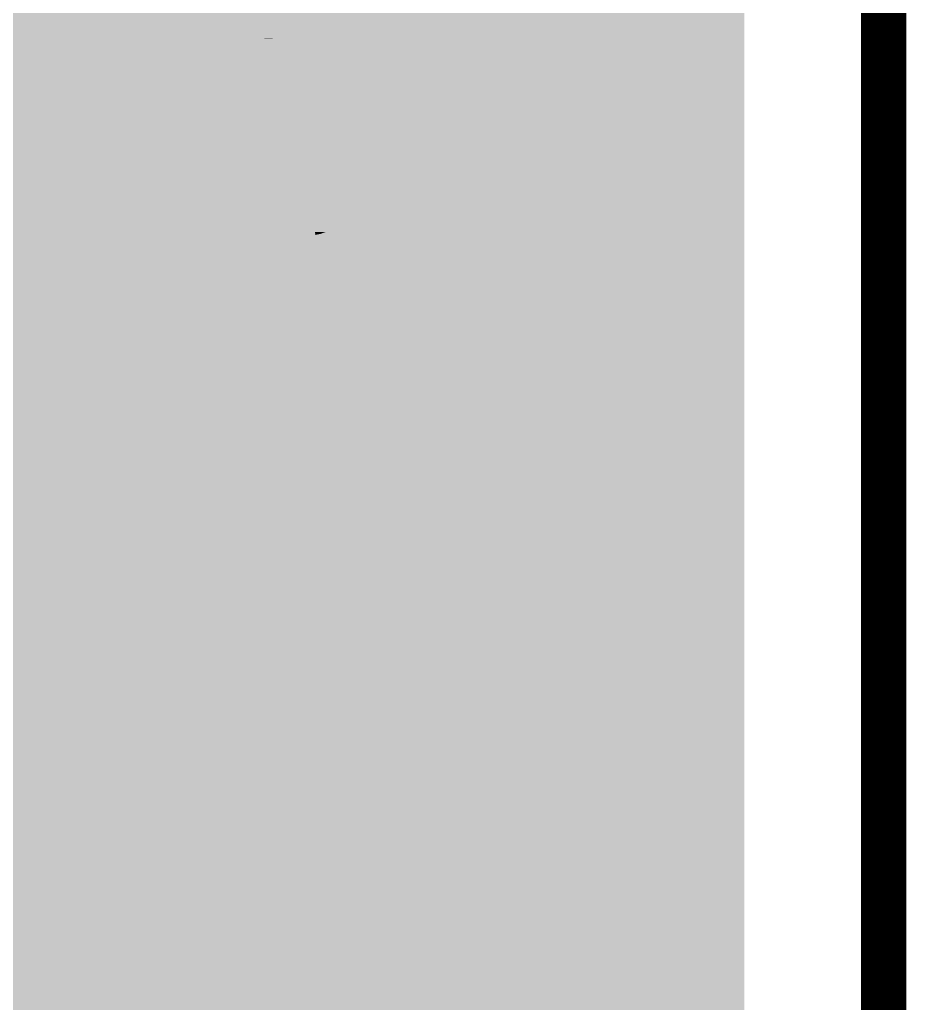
# Model space of a CAD drawing. Header units: millimetres. Extents: x -0.19 to 3.91, y -0.06 to 2.26.
# Drawn here: x 2.1378 to 2.3681, y 0.6715 to 0.9271 of the extents above; entities that cross this region are included whole.
import ezdxf

# ---------------------------------------------------------------- set-up
doc = ezdxf.new("R2010")
doc.units = ezdxf.units.MM
for name, color, linetype, lineweight in [('PCB_KUR_GBL', 10, 'CONTINUOUS', 0), ('PCB_KUR_GKO', 130, 'CONTINUOUS', 0), ('PCB_KUR_GTL', 30, 'CONTINUOUS', 0), ('PCB_KUR_GTO', 163, 'CONTINUOUS', 0)]:
    doc.layers.add(name, color=color, linetype=linetype, lineweight=lineweight)

msp = doc.modelspace()

# ---------------------------------------------------------------- linework, layer by layer
at = {"layer": 'PCB_KUR_GBL'}
for points in [[(1.9233, 0.8483), (1.9233, 1.1602), (2.2638, 0.8483), (2.2638, 1.1602)], [(1.9271, 0.8458), (1.9233, 0.8483), (2.2638, 0.8458), (2.2638, 0.8483)], [(1.9314, 0.8393), (1.9271, 0.8458), (2.2638, 0.8393), (2.2638, 0.8458)], [(1.933, 0.8316), (1.9314, 0.8393), (2.2638, 0.8316), (2.2638, 0.8393)], [(1.9314, 0.8238), (1.933, 0.8316), (2.2638, 0.8238), (2.2638, 0.8316)], [(1.9271, 0.8173), (1.9314, 0.8238), (2.2638, 0.8173), (2.2638, 0.8238)], [(1.9205, 0.8129), (1.9271, 0.8173), (2.2638, 0.8129), (2.2638, 0.8173)], [(1.9128, 0.8114), (1.9205, 0.8129), (2.2638, 0.8114), (2.2638, 0.8129)], [(1.1195, 0.8107), (1.1195, 0.8114), (2.2638, 0.8107), (2.2638, 0.8114)], [(1.543, 0.8096), (1.5376, 0.8107), (2.2638, 0.8096), (2.2638, 0.8107)], [(1.5476, 0.8065), (1.543, 0.8096), (2.2638, 0.8065), (2.2638, 0.8096)], [(1.5507, 0.8019), (1.5476, 0.8065), (2.2638, 0.8019), (2.2638, 0.8065)], [(1.5518, 0.7964), (1.5507, 0.8019), (2.2638, 0.7964), (2.2638, 0.8019)], [(1.5518, 0.7893), (1.5518, 0.7964), (2.2638, 0.7893), (2.2638, 0.7964)], [(1.5993, 0.7878), (1.5916, 0.7893), (2.2638, 0.7878), (2.2638, 0.7893)], [(1.6059, 0.7834), (1.5993, 0.7878), (2.2638, 0.7834), (2.2638, 0.7878)], [(1.6103, 0.7769), (1.6059, 0.7834), (2.2638, 0.7769), (2.2638, 0.7834)], [(1.6118, 0.7691), (1.6103, 0.7769), (2.2638, 0.7691), (2.2638, 0.7769)], [(1.6103, 0.7614), (1.6118, 0.7691), (2.2638, 0.7614), (2.2638, 0.7691)], [(1.6059, 0.7549), (1.6103, 0.7614), (2.2638, 0.7549), (2.2638, 0.7614)], [(1.5993, 0.7505), (1.6059, 0.7549), (2.2638, 0.7505), (2.2638, 0.7549)], [(1.5518, 0.7457), (1.5518, 0.7489), (2.2638, 0.7457), (2.2638, 0.7489)], [(1.5916, 0.7489), (1.5993, 0.7505), (2.2638, 0.7489), (2.2638, 0.7505)], [(1.5507, 0.7402), (1.5518, 0.7457), (2.2638, 0.7402), (2.2638, 0.7457)], [(1.5476, 0.7356), (1.5507, 0.7402), (2.2638, 0.7356), (2.2638, 0.7402)], [(1.543, 0.7325), (1.5476, 0.7356), (2.2638, 0.7325), (2.2638, 0.7356)], [(1.2385, 0.6867), (1.2385, 0.7314), (2.2638, 0.6867), (2.2638, 0.7314)], [(1.5376, 0.7314), (1.543, 0.7325), (2.2638, 0.7314), (2.2638, 0.7325)], [(1.2375, 0.6812), (1.2385, 0.6867), (2.2638, 0.6812), (2.2638, 0.6867)], [(1.2344, 0.6766), (1.2375, 0.6812), (2.2638, 0.6766), (2.2638, 0.6812)], [(1.2297, 0.6735), (1.2344, 0.6766), (2.2638, 0.6735), (2.2638, 0.6766)], [(1.13506, 0.6621), (1.12472, 0.6724), (2.2638, 0.6621), (2.2638, 0.6724)], [(1.2243, 0.6724), (1.2297, 0.6735), (2.2638, 0.6724), (2.2638, 0.6735)]]:
    msp.add_solid(points, dxfattribs=at)
at = {"layer": 'PCB_KUR_GKO', "lineweight": 211, "const_width": 0.0118}
msp.add_lwpolyline([(2.3622, 0), (2.3622, 1.5748)], dxfattribs=at)
at = {"layer": 'PCB_KUR_GTL'}
for points in [[(1.8073, 0.8708), (1.8073, 0.9809), (2.326, 0.8708), (2.326, 0.9809)], [(1.8899, 0.8697), (1.8844, 0.8708), (2.326, 0.8697), (2.326, 0.8708)], [(1.8945, 0.8667), (1.8899, 0.8697), (2.326, 0.8667), (2.326, 0.8697)], [(1.8976, 0.862), (1.8945, 0.8667), (2.326, 0.862), (2.326, 0.8667)], [(1.8987, 0.8566), (1.8976, 0.862), (2.326, 0.8566), (2.326, 0.862)], [(1.8987, 0.8518), (1.8987, 0.8566), (2.326, 0.8518), (2.326, 0.8566)], [(1.9205, 0.8502), (1.9128, 0.8518), (2.326, 0.8502), (2.326, 0.8518)], [(1.9271, 0.8458), (1.9205, 0.8502), (2.326, 0.8458), (2.326, 0.8502)], [(1.9314, 0.8393), (1.9271, 0.8458), (2.326, 0.8393), (2.326, 0.8458)], [(1.933, 0.8316), (1.9314, 0.8393), (2.326, 0.8316), (2.326, 0.8393)], [(1.9314, 0.8238), (1.933, 0.8316), (2.326, 0.8238), (2.326, 0.8316)], [(1.9271, 0.8173), (1.9314, 0.8238), (2.326, 0.8173), (2.326, 0.8238)], [(1.9205, 0.8129), (1.9271, 0.8173), (2.326, 0.8129), (2.326, 0.8173)], [(1.9128, 0.8114), (1.9205, 0.8129), (2.326, 0.8114), (2.326, 0.8129)], [(1.8987, 0.8058), (1.8987, 0.8114), (2.326, 0.8058), (2.326, 0.8114)], [(1.8976, 0.8003), (1.8987, 0.8058), (2.326, 0.8003), (2.326, 0.8058)], [(1.8945, 0.7957), (1.8976, 0.8003), (2.326, 0.7957), (2.326, 0.8003)], [(1.8899, 0.7926), (1.8945, 0.7957), (2.326, 0.7926), (2.326, 0.7957)], [(1.8844, 0.7915), (1.8899, 0.7926), (2.326, 0.7915), (2.326, 0.7926)], [(1.8195, 0.7872), (1.81991, 0.7915), (2.326, 0.7872), (2.326, 0.7915)], [(1.8227, 0.785), (1.8195, 0.7872), (2.326, 0.785), (2.326, 0.7872)], [(1.8258, 0.7805), (1.8227, 0.785), (2.326, 0.7805), (2.326, 0.785)], [(1.8268, 0.7752), (1.8258, 0.7805), (2.326, 0.7752), (2.326, 0.7805)], [(1.8268, 0.7415), (1.8268, 0.7752), (2.326, 0.7415), (2.326, 0.7752)], [(1.8258, 0.7362), (1.8268, 0.7415), (2.326, 0.7362), (2.326, 0.7415)], [(1.8227, 0.7317), (1.8258, 0.7362), (2.326, 0.7317), (2.326, 0.7362)], [(1.8182, 0.7286), (1.8227, 0.7317), (2.326, 0.7286), (2.326, 0.7317)], [(1.8129, 0.7276), (1.8182, 0.7286), (2.326, 0.7276), (2.326, 0.7286)], [(1.7447, 0.5948), (1.7447, 0.7276), (2.326, 0.5948), (2.326, 0.7276)]]:
    msp.add_solid(points, dxfattribs=at)
at = {"layer": 'PCB_KUR_GTO'}
for points in [[(2.18957, 0.9199), (2.1901, 0.9201), (2.2151, 0.9199), (2.21445, 0.9201)], [(2.1901, 0.9201), (2.1909, 0.9203), (2.21445, 0.9201), (2.2138, 0.9203)], [(2.1909, 0.9203), (2.1919, 0.9207), (2.2138, 0.9203), (2.2125, 0.9207)], [(2.1919, 0.9207), (2.1929, 0.921), (2.2125, 0.9207), (2.21134, 0.921)], [(2.1929, 0.921), (2.1941, 0.9212), (2.21134, 0.921), (2.21057, 0.9212)], [(2.1941, 0.9212), (2.19493, 0.9214), (2.21057, 0.9212), (2.2098, 0.9214)], [(2.19493, 0.9214), (2.1966, 0.9218), (2.2098, 0.9214), (2.2075, 0.9218)], [(2.1966, 0.9218), (2.1975, 0.9219), (2.2075, 0.9218), (2.2064, 0.9219)], [(2.1975, 0.9219), (2.1993, 0.9221), (2.2064, 0.9219), (2.2054, 0.9221)], [(2.1993, 0.9221), (2.2008, 0.9222), (2.2054, 0.9221), (2.2046, 0.9222)], [(2.2008, 0.9222), (2.2023, 0.9223), (2.2037, 0.9222), (2.2032, 0.9223)], [(2.2023, 0.9223), (2.2023, 0.9223), (2.2032, 0.9223), (2.2027, 0.9223)], [(2.18426, 0.9171), (2.18496, 0.9176), (2.22, 0.9171), (2.2194, 0.9176)], [(2.18496, 0.9176), (2.1851, 0.9177), (2.2194, 0.9176), (2.21925, 0.9177)], [(2.1851, 0.9177), (2.18565, 0.918), (2.21925, 0.9177), (2.2188, 0.918)], [(2.18565, 0.918), (2.18602, 0.9182), (2.2188, 0.918), (2.2183, 0.9182)], [(2.18602, 0.9182), (2.18658, 0.9185), (2.2183, 0.9182), (2.218, 0.9185)], [(2.18658, 0.9185), (2.18676, 0.9186), (2.218, 0.9185), (2.2178, 0.9186)], [(2.18676, 0.9186), (2.1875, 0.919), (2.2177, 0.9186), (2.21696, 0.919)], [(2.18676, 0.9186), (2.18676, 0.9186), (2.2178, 0.9186), (2.2177, 0.9186)], [(2.1876, 0.919), (2.1878, 0.9192), (2.21695, 0.919), (2.21659, 0.9192)], [(2.1876, 0.919), (2.1876, 0.919), (2.21696, 0.919), (2.21695, 0.919)], [(2.1878, 0.9192), (2.188, 0.9193), (2.21659, 0.9192), (2.2164, 0.9193)], [(2.188, 0.9193), (2.1882, 0.9194), (2.2164, 0.9193), (2.21618, 0.9194)], [(2.1882, 0.9194), (2.1887, 0.9195), (2.21618, 0.9194), (2.21597, 0.9195)], [(2.1887, 0.9195), (2.1893, 0.9198), (2.21597, 0.9195), (2.21532, 0.9198)], [(2.1893, 0.9198), (2.18957, 0.9199), (2.21532, 0.9198), (2.2151, 0.9199)], [(2.1812, 0.9146), (2.18199, 0.9153), (2.22309, 0.9146), (2.2223, 0.9153)], [(2.18199, 0.9153), (2.18277, 0.916), (2.2223, 0.9153), (2.2215, 0.916)], [(2.18277, 0.916), (2.183, 0.9162), (2.2215, 0.916), (2.22123, 0.9162)], [(2.183, 0.9162), (2.18356, 0.9166), (2.22123, 0.9162), (2.2207, 0.9166)], [(2.18356, 0.9166), (2.18426, 0.9171), (2.2207, 0.9166), (2.22, 0.9171)], [(2.1791, 0.9122), (2.1794, 0.9126), (2.22532, 0.9122), (2.225, 0.9126)], [(2.1794, 0.9126), (2.1797, 0.913), (2.225, 0.9126), (2.22464, 0.913)], [(2.1797, 0.913), (2.18026, 0.9136), (2.22464, 0.913), (2.2241, 0.9136)], [(2.18026, 0.9136), (2.18111, 0.9145), (2.2241, 0.9136), (2.2232, 0.9145)], [(2.18111, 0.9145), (2.1812, 0.9146), (2.2232, 0.9145), (2.22309, 0.9146)], [(2.17725, 0.9097), (2.1774, 0.91), (2.1948, 0.9097), (2.19624, 0.91)], [(2.1774, 0.91), (2.17755, 0.9102), (2.19624, 0.91), (2.1972, 0.9102)], [(2.17755, 0.9102), (2.17762, 0.9103), (2.1972, 0.9102), (2.1983, 0.9103)], [(2.17762, 0.9103), (2.1777, 0.9104), (2.1983, 0.9103), (2.19885, 0.9104)], [(2.1777, 0.9104), (2.17775, 0.9105), (2.19885, 0.9104), (2.1994, 0.9105)], [(2.17775, 0.9105), (2.1778, 0.9106), (2.1994, 0.9105), (2.2003, 0.9106)], [(2.1778, 0.9106), (2.17785, 0.9107), (2.2012, 0.9106), (2.2018, 0.9107)], [(2.17785, 0.9107), (2.178, 0.911), (2.22661, 0.9107), (2.22634, 0.911)], [(2.17785, 0.9107), (2.17785, 0.9107), (2.2018, 0.9107), (2.2024, 0.9107)], [(2.178, 0.911), (2.1785, 0.9115), (2.22634, 0.911), (2.22589, 0.9115)], [(2.1785, 0.9115), (2.17859, 0.9116), (2.22589, 0.9115), (2.2258, 0.9116)], [(2.17859, 0.9116), (2.1791, 0.9122), (2.2258, 0.9116), (2.22532, 0.9122)], [(2.2045, 0.9106), (2.2028, 0.9107), (2.2267, 0.9106), (2.22661, 0.9107)], [(2.2075, 0.9103), (2.206, 0.9106), (2.22687, 0.9103), (2.2267, 0.9106)], [(2.2089, 0.9101), (2.2075, 0.9103), (2.22698, 0.9101), (2.22687, 0.9103)], [(2.2101, 0.9098), (2.2089, 0.9101), (2.22715, 0.9098), (2.22698, 0.9101)], [(2.1759, 0.9071), (2.17625, 0.9078), (2.1889, 0.9071), (2.19, 0.9078)], [(2.17625, 0.9078), (2.1764, 0.9081), (2.19, 0.9078), (2.19055, 0.9081)], [(2.1764, 0.9081), (2.17654, 0.9084), (2.19055, 0.9081), (2.1911, 0.9084)], [(2.17654, 0.9084), (2.17677, 0.9089), (2.1911, 0.9084), (2.1923, 0.9089)], [(2.17677, 0.9089), (2.177, 0.9094), (2.1923, 0.9089), (2.19386, 0.9094)], [(2.1771, 0.9094), (2.1772, 0.9096), (2.19387, 0.9094), (2.19449, 0.9096)], [(2.1771, 0.9094), (2.1771, 0.9094), (2.19386, 0.9094), (2.19387, 0.9094)], [(2.1772, 0.9096), (2.17725, 0.9097), (2.19449, 0.9096), (2.1948, 0.9097)], [(2.2112, 0.9094), (2.2101, 0.9098), (2.22737, 0.9094), (2.22715, 0.9098)], [(2.2122, 0.909), (2.2112, 0.9094), (2.2276, 0.909), (2.22737, 0.9094)], [(2.2132, 0.9086), (2.2122, 0.909), (2.22782, 0.9086), (2.2276, 0.909)], [(2.214, 0.9082), (2.2132, 0.9086), (2.22804, 0.9082), (2.22782, 0.9086)], [(2.21418, 0.9081), (2.214, 0.9082), (2.2281, 0.9081), (2.22804, 0.9082)], [(2.21435, 0.908), (2.21418, 0.9081), (2.2281, 0.908), (2.2281, 0.9081)], [(2.2147, 0.9078), (2.21435, 0.908), (2.2283, 0.9078), (2.2281, 0.908)], [(2.21515, 0.9075), (2.2147, 0.9078), (2.2283, 0.9075), (2.2283, 0.9078)], [(2.2153, 0.9074), (2.21515, 0.9075), (2.22838, 0.9074), (2.2283, 0.9075)], [(2.2158, 0.9071), (2.2153, 0.9074), (2.2286, 0.9071), (2.22838, 0.9074)], [(2.17503, 0.9046), (2.1752, 0.9051), (2.1863, 0.9046), (2.1868, 0.9051)], [(2.1752, 0.9051), (2.17537, 0.9056), (2.1868, 0.9051), (2.1871, 0.9056)], [(2.17537, 0.9056), (2.17547, 0.9059), (2.1871, 0.9056), (2.1874, 0.9059)], [(2.17547, 0.9059), (2.17557, 0.9062), (2.1874, 0.9059), (2.1876, 0.9062)], [(2.17557, 0.9062), (2.1756, 0.9063), (2.1876, 0.9062), (2.1878, 0.9063)], [(2.1756, 0.9063), (2.17563, 0.9064), (2.1878, 0.9063), (2.1879, 0.9064)], [(2.17563, 0.9064), (2.1758, 0.9069), (2.1879, 0.9064), (2.18861, 0.9069)], [(2.1758, 0.9069), (2.1759, 0.9071), (2.18861, 0.9069), (2.1889, 0.9071)], [(2.2162, 0.9069), (2.2158, 0.9071), (2.22864, 0.9069), (2.2286, 0.9071)], [(2.2164, 0.9066), (2.2162, 0.9069), (2.2287, 0.9066), (2.22864, 0.9069)], [(2.2166, 0.9065), (2.2166, 0.9066), (2.22875, 0.9065), (2.2287, 0.9066)], [(2.21704, 0.906), (2.2166, 0.9065), (2.229, 0.906), (2.22875, 0.9065)], [(2.2174, 0.9056), (2.21704, 0.906), (2.2291, 0.9056), (2.229, 0.906)], [(2.21776, 0.9052), (2.2174, 0.9056), (2.2292, 0.9052), (2.2291, 0.9056)], [(2.2182, 0.9047), (2.21776, 0.9052), (2.22939, 0.9047), (2.2292, 0.9052)], [(2.1743, 0.9017), (2.17449, 0.9025), (2.1845, 0.9017), (2.1849, 0.9025)], [(2.17449, 0.9025), (2.17468, 0.9033), (2.1849, 0.9025), (2.1854, 0.9033)], [(2.17468, 0.9033), (2.17485, 0.904), (2.1854, 0.9033), (2.1859, 0.904)], [(2.17485, 0.904), (2.1749, 0.9042), (2.1859, 0.904), (2.18603, 0.9042)], [(2.1749, 0.9042), (2.17503, 0.9046), (2.18603, 0.9042), (2.1863, 0.9046)], [(2.2184, 0.9044), (2.2182, 0.9047), (2.2295, 0.9044), (2.22939, 0.9047)], [(2.2188, 0.9038), (2.2184, 0.9044), (2.2297, 0.9038), (2.2295, 0.9044)], [(2.21898, 0.9035), (2.2188, 0.9038), (2.2298, 0.9035), (2.2297, 0.9038)], [(2.2194, 0.9028), (2.21898, 0.9035), (2.22994, 0.9028), (2.2298, 0.9035)], [(2.21955, 0.9025), (2.2194, 0.9028), (2.23, 0.9025), (2.22994, 0.9028)], [(2.2199, 0.9018), (2.21955, 0.9025), (2.23018, 0.9018), (2.23, 0.9025)], [(2.1739, 0.8993), (2.17397, 0.8997), (2.1836, 0.8993), (2.1837, 0.8997)], [(2.17397, 0.8997), (2.1743, 0.9017), (2.1837, 0.8997), (2.1845, 0.9017)], [(2.22007, 0.9013), (2.2199, 0.9018), (2.2303, 0.9013), (2.23018, 0.9018)], [(2.2202, 0.9009), (2.22007, 0.9013), (2.23037, 0.9009), (2.2303, 0.9013)], [(2.22042, 0.9002), (2.2202, 0.9009), (2.2305, 0.9002), (2.23037, 0.9009)], [(2.2208, 0.899), (2.22042, 0.9002), (2.23064, 0.899), (2.2305, 0.9002)], [(2.1735, 0.8964), (2.1736, 0.8973), (2.18305, 0.8964), (2.18318, 0.8973)], [(2.1736, 0.8973), (2.17361, 0.8974), (2.18318, 0.8973), (2.1832, 0.8974)], [(2.17361, 0.8974), (2.1737, 0.8982), (2.1832, 0.8974), (2.18335, 0.8982)], [(2.1737, 0.8982), (2.17375, 0.8985), (2.18335, 0.8982), (2.1834, 0.8985)], [(2.17375, 0.8985), (2.1739, 0.8993), (2.1834, 0.8985), (2.1836, 0.8993)], [(2.221, 0.8981), (2.2208, 0.899), (2.23075, 0.8981), (2.23064, 0.899)], [(2.22105, 0.8977), (2.221, 0.8981), (2.2308, 0.8977), (2.23075, 0.8981)], [(2.2211, 0.8973), (2.22105, 0.8977), (2.23081, 0.8973), (2.2308, 0.8977)], [(2.2212, 0.8966), (2.2211, 0.8973), (2.23084, 0.8966), (2.23081, 0.8973)], [(2.1734, 0.895), (2.1735, 0.8956), (2.18291, 0.895), (2.18296, 0.8956)], [(2.1734, 0.8949), (2.1734, 0.895), (2.1829, 0.8949), (2.18291, 0.895)], [(2.1734, 0.8942), (2.1734, 0.8949), (2.1829, 0.8942), (2.1829, 0.8949)], [(2.1735, 0.8961), (2.1735, 0.8964), (2.183, 0.8961), (2.18305, 0.8964)], [(2.1735, 0.8956), (2.1735, 0.8961), (2.18296, 0.8956), (2.183, 0.8961)], [(2.2213, 0.896), (2.2212, 0.8966), (2.23086, 0.896), (2.23084, 0.8966)], [(2.2214, 0.8955), (2.2213, 0.896), (2.23088, 0.8955), (2.23086, 0.896)], [(2.22134, 0.8938), (2.2214, 0.8948), (2.2309, 0.8938), (2.2309, 0.8948)], [(2.2214, 0.8948), (2.2214, 0.8955), (2.2309, 0.8948), (2.23088, 0.8955)], [(2.1734, 0.8941), (2.1734, 0.8942), (2.18292, 0.8941), (2.1829, 0.8942)], [(2.17342, 0.8936), (2.1734, 0.8941), (2.183, 0.8936), (2.18292, 0.8941)], [(2.17346, 0.8926), (2.17342, 0.8936), (2.1831, 0.8926), (2.183, 0.8936)], [(2.1735, 0.8916), (2.17346, 0.8926), (2.1832, 0.8916), (2.1831, 0.8926)], [(2.1948, 0.8817), (2.1948, 0.8945), (2.2041, 0.8817), (2.2041, 0.8945)], [(2.221, 0.8915), (2.22114, 0.8922), (2.2307, 0.8915), (2.2307, 0.8922)], [(2.22114, 0.8922), (2.2213, 0.893), (2.2307, 0.8922), (2.23079, 0.893)], [(2.2213, 0.893), (2.22131, 0.8931), (2.23079, 0.893), (2.2308, 0.8931)], [(2.22131, 0.8931), (2.22134, 0.8938), (2.2308, 0.8931), (2.2309, 0.8938)], [(2.17365, 0.8904), (2.1735, 0.8916), (2.1835, 0.8904), (2.1832, 0.8916)], [(2.1738, 0.8892), (2.17365, 0.8904), (2.18378, 0.8892), (2.1835, 0.8904)], [(2.2202, 0.8889), (2.2207, 0.8901), (2.2303, 0.8889), (2.2306, 0.8901)], [(2.2207, 0.8901), (2.22094, 0.8912), (2.2306, 0.8901), (2.2307, 0.8912)], [(2.22094, 0.8912), (2.221, 0.8915), (2.2307, 0.8912), (2.2307, 0.8915)], [(2.17382, 0.8891), (2.1738, 0.8892), (2.1838, 0.8891), (2.18378, 0.8892)], [(2.17403, 0.8878), (2.17382, 0.8891), (2.1843, 0.8878), (2.1838, 0.8891)], [(2.17405, 0.8877), (2.17403, 0.8878), (2.1843, 0.8877), (2.1843, 0.8878)], [(2.17412, 0.8873), (2.17405, 0.8877), (2.1845, 0.8873), (2.1844, 0.8877)], [(2.17405, 0.8877), (2.17405, 0.8877), (2.1844, 0.8877), (2.1843, 0.8877)], [(2.1742, 0.8868), (2.17412, 0.8873), (2.18469, 0.8868), (2.1845, 0.8873)], [(2.219, 0.8869), (2.2194, 0.8873), (2.22999, 0.8869), (2.23005, 0.8873)], [(2.219, 0.8868), (2.219, 0.8869), (2.22998, 0.8868), (2.22999, 0.8869)], [(2.2194, 0.8873), (2.2198, 0.8881), (2.23005, 0.8873), (2.23018, 0.8881)], [(2.2198, 0.8881), (2.2202, 0.8889), (2.23018, 0.8881), (2.2303, 0.8889)], [(2.17428, 0.8865), (2.1742, 0.8868), (2.1848, 0.8865), (2.18469, 0.8868)], [(2.17448, 0.8857), (2.17428, 0.8865), (2.1852, 0.8857), (2.1848, 0.8865)], [(2.1747, 0.8848), (2.17448, 0.8857), (2.1857, 0.8848), (2.1852, 0.8857)], [(2.1749, 0.884), (2.1747, 0.8848), (2.18614, 0.884), (2.1857, 0.8848)], [(2.2159, 0.8839), (2.217, 0.8847), (2.22919, 0.8839), (2.22943, 0.8847)], [(2.217, 0.8847), (2.218, 0.8856), (2.22943, 0.8847), (2.22969, 0.8856)], [(2.218, 0.8856), (2.21858, 0.8863), (2.22969, 0.8856), (2.2299, 0.8863)], [(2.21858, 0.8863), (2.219, 0.8868), (2.2299, 0.8863), (2.22998, 0.8868)], [(2.17501, 0.8837), (2.1749, 0.884), (2.1863, 0.8837), (2.18614, 0.884)], [(2.1752, 0.8832), (2.17501, 0.8837), (2.1866, 0.8832), (2.1863, 0.8837)], [(2.17533, 0.8827), (2.1752, 0.8832), (2.1869, 0.8827), (2.1866, 0.8832)], [(2.1754, 0.8824), (2.17533, 0.8827), (2.18711, 0.8824), (2.1869, 0.8827)], [(2.1756, 0.8818), (2.1754, 0.8824), (2.18753, 0.8818), (2.18711, 0.8824)], [(2.17562, 0.8817), (2.1756, 0.8818), (2.1876, 0.8817), (2.18753, 0.8818)], [(2.2126, 0.8823), (2.2127, 0.8824), (2.2286, 0.8823), (2.22864, 0.8824)], [(2.21283, 0.881), (2.2126, 0.8823), (2.228, 0.881), (2.2286, 0.8823)], [(2.2127, 0.8824), (2.2132, 0.8825), (2.22864, 0.8824), (2.22868, 0.8825)], [(2.2132, 0.8825), (2.2139, 0.8828), (2.22868, 0.8825), (2.22879, 0.8828)], [(2.2139, 0.8828), (2.2149, 0.8833), (2.22879, 0.8828), (2.22898, 0.8833)], [(2.2149, 0.8833), (2.2154, 0.8836), (2.22898, 0.8833), (2.2291, 0.8836)], [(2.2154, 0.8836), (2.2159, 0.8839), (2.2291, 0.8836), (2.22919, 0.8839)], [(2.1757, 0.8813), (2.17562, 0.8817), (2.2041, 0.8813), (2.2041, 0.8817)], [(2.1759, 0.881), (2.1757, 0.8813), (2.2041, 0.881), (2.2041, 0.8813)], [(2.176, 0.8808), (2.1759, 0.881), (2.2041, 0.8808), (2.2041, 0.881)], [(2.176, 0.8807), (2.176, 0.8808), (2.2041, 0.8807), (2.2041, 0.8808)], [(2.1769, 0.8783), (2.176, 0.8807), (2.2041, 0.8783), (2.2041, 0.8807)], [(2.21305, 0.8798), (2.21283, 0.881), (2.2274, 0.8798), (2.228, 0.881)], [(2.21325, 0.8787), (2.21305, 0.8798), (2.2266, 0.8787), (2.2274, 0.8798)], [(2.178, 0.8763), (2.1769, 0.8783), (2.2041, 0.8763), (2.2041, 0.8783)], [(2.21327, 0.8786), (2.21325, 0.8787), (2.2265, 0.8786), (2.2266, 0.8787)], [(2.2133, 0.8784), (2.21327, 0.8786), (2.2264, 0.8784), (2.2265, 0.8786)], [(2.21336, 0.8781), (2.2133, 0.8784), (2.2261, 0.8781), (2.2264, 0.8784)], [(2.21343, 0.8777), (2.21336, 0.8781), (2.2258, 0.8777), (2.2261, 0.8781)], [(2.21352, 0.8772), (2.21343, 0.8777), (2.2254, 0.8772), (2.2258, 0.8777)], [(2.21359, 0.8768), (2.21352, 0.8772), (2.2248, 0.8768), (2.2254, 0.8772)], [(2.2137, 0.8762), (2.21359, 0.8768), (2.2242, 0.8762), (2.2248, 0.8768)], [(2.179, 0.8745), (2.178, 0.8763), (2.2041, 0.8745), (2.2041, 0.8763)], [(2.1799, 0.873), (2.179, 0.8745), (2.2041, 0.873), (2.2041, 0.8745)], [(2.21381, 0.8756), (2.2137, 0.8762), (2.2235, 0.8756), (2.2242, 0.8762)], [(2.21393, 0.8749), (2.21381, 0.8756), (2.2227, 0.8749), (2.2235, 0.8756)], [(2.21404, 0.8743), (2.21393, 0.8749), (2.2218, 0.8743), (2.2227, 0.8749)], [(2.21417, 0.8736), (2.21404, 0.8743), (2.2208, 0.8736), (2.2218, 0.8743)], [(2.1807, 0.8719), (2.1799, 0.873), (2.2041, 0.8719), (2.2041, 0.873)], [(2.181, 0.8715), (2.1807, 0.8719), (2.2041, 0.8715), (2.2041, 0.8719)], [(2.21426, 0.8731), (2.21417, 0.8736), (2.2197, 0.8731), (2.2208, 0.8736)], [(2.21438, 0.8724), (2.21426, 0.8731), (2.2186, 0.8724), (2.2197, 0.8731)], [(2.21446, 0.872), (2.21438, 0.8724), (2.2174, 0.872), (2.2186, 0.8724)], [(2.21455, 0.8715), (2.21446, 0.872), (2.216, 0.8715), (2.2174, 0.872)], [(2.1813, 0.8711), (2.181, 0.8715), (2.2041, 0.8711), (2.2041, 0.8715)], [(2.1816, 0.8708), (2.1813, 0.8711), (2.2041, 0.8708), (2.2041, 0.8711)], [(2.1817, 0.8706), (2.1816, 0.8708), (2.2041, 0.8706), (2.2041, 0.8708)], [(2.1819, 0.8704), (2.1817, 0.8706), (2.2041, 0.8704), (2.2041, 0.8706)], [(2.2146, 0.8712), (2.21455, 0.8715), (2.2146, 0.8712), (2.216, 0.8715)], [(2.1929, 0.8612), (2.1933, 0.8613), (2.2118, 0.8612), (2.2114, 0.8613)], [(2.1933, 0.8613), (2.1949, 0.8617), (2.2114, 0.8613), (2.209, 0.8617)], [(2.1949, 0.8617), (2.197, 0.862), (2.209, 0.8617), (2.2067, 0.862)], [(2.197, 0.862), (2.19777, 0.8621), (2.2067, 0.862), (2.2057, 0.8621)], [(2.19777, 0.8621), (2.19853, 0.8622), (2.2057, 0.8621), (2.2047, 0.8622)], [(2.19853, 0.8622), (2.1993, 0.8623), (2.2047, 0.8622), (2.2039, 0.8623)], [(2.1864, 0.8587), (2.18714, 0.8591), (2.21823, 0.8587), (2.2175, 0.8591)], [(2.18714, 0.8591), (2.1877, 0.8594), (2.2175, 0.8591), (2.2169, 0.8594)], [(2.1877, 0.8594), (2.18797, 0.8595), (2.2169, 0.8594), (2.2167, 0.8595)], [(2.18797, 0.8595), (2.18823, 0.8596), (2.2167, 0.8595), (2.2164, 0.8596)], [(2.18823, 0.8596), (2.18877, 0.8598), (2.2164, 0.8596), (2.2162, 0.8598)], [(2.18877, 0.8598), (2.18903, 0.8599), (2.2162, 0.8598), (2.2161, 0.8599)], [(2.18903, 0.8599), (2.1893, 0.86), (2.216, 0.8599), (2.21573, 0.86)], [(2.18903, 0.8599), (2.18903, 0.8599), (2.2161, 0.8599), (2.216, 0.8599)], [(2.1893, 0.86), (2.191, 0.8607), (2.21573, 0.86), (2.2138, 0.8607)], [(2.191, 0.8607), (2.1929, 0.8612), (2.2138, 0.8607), (2.2118, 0.8612)], [(2.18194, 0.8559), (2.1823, 0.8562), (2.2223, 0.8559), (2.22191, 0.8562)], [(2.1823, 0.8562), (2.1831, 0.8567), (2.22191, 0.8562), (2.22126, 0.8567)], [(2.1831, 0.8567), (2.18336, 0.8569), (2.22126, 0.8567), (2.221, 0.8569)], [(2.18336, 0.8569), (2.184, 0.8574), (2.221, 0.8569), (2.22033, 0.8574)], [(2.184, 0.8574), (2.18473, 0.8578), (2.22033, 0.8574), (2.2198, 0.8578)], [(2.18473, 0.8578), (2.1851, 0.858), (2.2198, 0.8578), (2.21946, 0.858)], [(2.1851, 0.858), (2.18603, 0.8585), (2.21946, 0.858), (2.2186, 0.8585)], [(2.18603, 0.8585), (2.1864, 0.8587), (2.2186, 0.8585), (2.21823, 0.8587)], [(2.1796, 0.8536), (2.18012, 0.8542), (2.22465, 0.8536), (2.2242, 0.8542)], [(2.18012, 0.8542), (2.18047, 0.8546), (2.2242, 0.8542), (2.2238, 0.8546)], [(2.18047, 0.8546), (2.18055, 0.8547), (2.2238, 0.8546), (2.2237, 0.8547)], [(2.18055, 0.8547), (2.1809, 0.8551), (2.2236, 0.8547), (2.22317, 0.8551)], [(2.18055, 0.8547), (2.18055, 0.8547), (2.2237, 0.8547), (2.2236, 0.8547)], [(2.181, 0.8551), (2.1812, 0.8554), (2.22316, 0.8551), (2.22284, 0.8554)], [(2.181, 0.8551), (2.181, 0.8551), (2.22317, 0.8551), (2.22316, 0.8551)], [(2.1812, 0.8554), (2.1817, 0.8557), (2.22284, 0.8554), (2.22252, 0.8557)], [(2.1817, 0.8557), (2.18194, 0.8559), (2.22252, 0.8557), (2.2223, 0.8559)], [(2.17753, 0.8508), (2.178, 0.8515), (2.22683, 0.8508), (2.2263, 0.8515)], [(2.178, 0.8515), (2.1784, 0.8521), (2.2263, 0.8515), (2.22586, 0.8521)], [(2.1784, 0.8521), (2.1788, 0.8526), (2.22586, 0.8521), (2.2255, 0.8526)], [(2.1788, 0.8526), (2.17944, 0.8534), (2.2255, 0.8526), (2.2248, 0.8534)], [(2.17944, 0.8534), (2.1796, 0.8536), (2.2248, 0.8534), (2.22465, 0.8536)], [(2.17642, 0.8485), (2.1766, 0.8489), (2.1909, 0.8485), (2.19186, 0.8489)], [(2.1766, 0.8489), (2.17665, 0.849), (2.19186, 0.8489), (2.1921, 0.849)], [(2.17665, 0.849), (2.17702, 0.8498), (2.1921, 0.849), (2.1945, 0.8498)], [(2.17702, 0.8498), (2.17721, 0.8502), (2.1945, 0.8498), (2.1968, 0.8502)], [(2.17721, 0.8502), (2.17731, 0.8504), (2.1968, 0.8502), (2.1979, 0.8504)], [(2.17731, 0.8504), (2.1774, 0.8506), (2.1979, 0.8504), (2.1989, 0.8506)], [(2.1774, 0.8506), (2.17747, 0.8507), (2.1998, 0.8506), (2.2006, 0.8507)], [(2.1774, 0.8506), (2.1774, 0.8506), (2.1989, 0.8506), (2.1998, 0.8506)], [(2.17747, 0.8507), (2.17753, 0.8508), (2.2006, 0.8507), (2.2013, 0.8508)], [(2.17753, 0.8508), (2.17753, 0.8508), (2.2013, 0.8508), (2.2017, 0.8508)], [(2.2039, 0.8507), (2.2021, 0.8508), (2.2269, 0.8507), (2.22683, 0.8508)], [(2.2055, 0.8506), (2.2039, 0.8507), (2.22698, 0.8506), (2.2269, 0.8507)], [(2.207, 0.8504), (2.2055, 0.8506), (2.22713, 0.8504), (2.22698, 0.8506)], [(2.20775, 0.8503), (2.207, 0.8504), (2.2272, 0.8503), (2.22713, 0.8504)], [(2.2085, 0.8502), (2.20775, 0.8503), (2.22726, 0.8502), (2.2272, 0.8503)], [(2.2098, 0.8498), (2.2085, 0.8502), (2.22751, 0.8498), (2.22726, 0.8502)], [(2.211, 0.8495), (2.2098, 0.8498), (2.22769, 0.8495), (2.22751, 0.8498)], [(2.212, 0.8491), (2.211, 0.8495), (2.22794, 0.8491), (2.22769, 0.8495)], [(2.21225, 0.849), (2.212, 0.8491), (2.228, 0.849), (2.22794, 0.8491)], [(2.213, 0.8487), (2.21225, 0.849), (2.22814, 0.8487), (2.228, 0.849)], [(2.2138, 0.8483), (2.213, 0.8487), (2.22833, 0.8483), (2.22814, 0.8487)], [(2.17524, 0.8457), (2.17536, 0.846), (2.1871, 0.8457), (2.1873, 0.846)], [(2.17536, 0.846), (2.17545, 0.8462), (2.1873, 0.846), (2.1876, 0.8462)], [(2.17545, 0.8462), (2.17553, 0.8464), (2.1876, 0.8462), (2.1877, 0.8464)], [(2.17553, 0.8464), (2.17557, 0.8465), (2.1877, 0.8464), (2.1878, 0.8465)], [(2.17557, 0.8465), (2.17586, 0.8472), (2.1878, 0.8465), (2.1888, 0.8472)], [(2.17586, 0.8472), (2.1759, 0.8473), (2.1888, 0.8472), (2.18894, 0.8473)], [(2.1759, 0.8473), (2.17616, 0.8479), (2.18894, 0.8473), (2.1898, 0.8479)], [(2.17616, 0.8479), (2.17642, 0.8485), (2.1898, 0.8479), (2.1909, 0.8485)], [(2.2146, 0.8479), (2.2138, 0.8483), (2.22851, 0.8479), (2.22833, 0.8483)], [(2.2151, 0.8476), (2.2146, 0.8479), (2.22865, 0.8476), (2.22851, 0.8479)], [(2.2153, 0.8475), (2.2151, 0.8476), (2.2287, 0.8475), (2.22865, 0.8476)], [(2.2155, 0.8474), (2.2153, 0.8475), (2.2287, 0.8474), (2.2287, 0.8475)], [(2.2157, 0.8473), (2.2155, 0.8474), (2.2287, 0.8473), (2.2287, 0.8474)], [(2.2161, 0.847), (2.2157, 0.8473), (2.2289, 0.847), (2.2287, 0.8473)], [(2.2163, 0.8468), (2.2161, 0.847), (2.22895, 0.8468), (2.2289, 0.847)], [(2.2165, 0.8467), (2.2163, 0.8468), (2.22898, 0.8467), (2.22895, 0.8468)], [(2.2166, 0.8466), (2.2165, 0.8467), (2.229, 0.8466), (2.22898, 0.8467)], [(2.2171, 0.8461), (2.2166, 0.8466), (2.2292, 0.8461), (2.229, 0.8466)], [(2.2174, 0.8458), (2.2171, 0.8461), (2.2293, 0.8458), (2.2292, 0.8461)], [(2.17462, 0.8434), (2.1748, 0.8441), (2.1854, 0.8434), (2.18575, 0.8441)], [(2.1748, 0.8441), (2.17483, 0.8442), (2.18575, 0.8441), (2.1858, 0.8442)], [(2.17483, 0.8442), (2.17496, 0.8447), (2.1858, 0.8442), (2.1863, 0.8447)], [(2.17496, 0.8447), (2.17512, 0.8453), (2.1863, 0.8447), (2.1867, 0.8453)], [(2.17512, 0.8453), (2.1752, 0.8456), (2.1867, 0.8453), (2.187, 0.8456)], [(2.1752, 0.8456), (2.17524, 0.8457), (2.187, 0.8456), (2.1871, 0.8457)], [(2.2177, 0.8455), (2.2174, 0.8458), (2.2294, 0.8455), (2.2293, 0.8458)], [(2.2182, 0.845), (2.2177, 0.8455), (2.22947, 0.845), (2.2294, 0.8455)], [(2.21832, 0.8448), (2.2182, 0.845), (2.2295, 0.8448), (2.22947, 0.845)], [(2.21874, 0.8441), (2.21832, 0.8448), (2.2298, 0.8441), (2.2295, 0.8448)], [(2.2188, 0.844), (2.21874, 0.8441), (2.22982, 0.844), (2.2298, 0.8441)], [(2.2194, 0.8431), (2.2188, 0.844), (2.23002, 0.8431), (2.22982, 0.844)], [(2.17385, 0.84), (2.174, 0.841), (2.1837, 0.84), (2.18407, 0.841)], [(2.174, 0.841), (2.17424, 0.8419), (2.18407, 0.841), (2.1844, 0.8419)], [(2.17424, 0.8419), (2.1744, 0.8425), (2.1844, 0.8419), (2.1848, 0.8425)], [(2.1744, 0.8425), (2.17462, 0.8434), (2.1848, 0.8425), (2.1854, 0.8434)], [(2.21984, 0.8423), (2.2194, 0.8431), (2.2302, 0.8423), (2.23002, 0.8431)], [(2.2199, 0.8422), (2.21984, 0.8423), (2.23022, 0.8422), (2.2302, 0.8423)], [(2.2202, 0.8412), (2.2199, 0.8422), (2.23042, 0.8412), (2.23022, 0.8422)], [(2.2205, 0.8403), (2.2202, 0.8412), (2.2306, 0.8403), (2.23042, 0.8412)], [(2.1736, 0.8385), (2.17367, 0.8389), (2.18333, 0.8385), (2.1834, 0.8389)], [(2.1736, 0.8378), (2.1736, 0.8385), (2.1832, 0.8378), (2.18333, 0.8385)], [(2.17367, 0.8389), (2.1738, 0.8397), (2.1834, 0.8389), (2.18362, 0.8397)], [(2.1738, 0.8397), (2.17385, 0.84), (2.18362, 0.8397), (2.1837, 0.84)], [(2.2208, 0.8394), (2.2205, 0.8403), (2.23068, 0.8394), (2.2306, 0.8403)], [(2.22106, 0.838), (2.2208, 0.8394), (2.2308, 0.838), (2.23068, 0.8394)], [(2.1734, 0.836), (2.1735, 0.8366), (2.18295, 0.836), (2.183, 0.8366)], [(2.1734, 0.8354), (2.1734, 0.836), (2.1829, 0.8354), (2.18295, 0.836)], [(2.1735, 0.8366), (2.1736, 0.8374), (2.183, 0.8366), (2.18313, 0.8374)], [(2.1736, 0.8374), (2.1736, 0.8378), (2.18313, 0.8374), (2.1832, 0.8378)], [(2.2211, 0.8378), (2.22106, 0.838), (2.23081, 0.8378), (2.2308, 0.838)], [(2.2212, 0.8372), (2.2211, 0.8378), (2.23083, 0.8372), (2.23081, 0.8378)], [(2.2213, 0.8365), (2.2212, 0.8372), (2.23086, 0.8365), (2.23083, 0.8372)], [(2.2214, 0.8361), (2.2213, 0.8365), (2.23088, 0.8361), (2.23086, 0.8365)], [(2.2214, 0.8356), (2.2214, 0.8361), (2.2309, 0.8356), (2.23088, 0.8361)], [(2.17343, 0.8348), (2.1734, 0.8354), (2.1829, 0.8348), (2.1829, 0.8354)], [(2.17345, 0.8343), (2.17343, 0.8348), (2.183, 0.8343), (2.1829, 0.8348)], [(2.17348, 0.8337), (2.17345, 0.8343), (2.1831, 0.8337), (2.183, 0.8343)], [(2.1735, 0.8332), (2.17348, 0.8337), (2.18318, 0.8332), (2.1831, 0.8337)], [(2.17351, 0.8331), (2.1735, 0.8332), (2.1832, 0.8331), (2.18318, 0.8332)], [(2.2211, 0.8329), (2.22122, 0.8336), (2.23074, 0.8329), (2.2308, 0.8336)], [(2.22122, 0.8336), (2.2213, 0.8341), (2.2308, 0.8336), (2.2308, 0.8341)], [(2.2213, 0.8341), (2.22132, 0.8344), (2.2308, 0.8341), (2.2308, 0.8344)], [(2.22132, 0.8344), (2.22137, 0.835), (2.2308, 0.8344), (2.2309, 0.835)], [(2.22137, 0.835), (2.2214, 0.8354), (2.2309, 0.835), (2.2309, 0.8354)], [(2.2214, 0.8354), (2.2214, 0.8356), (2.2309, 0.8354), (2.2309, 0.8356)], [(2.17365, 0.8316), (2.17351, 0.8331), (2.1836, 0.8316), (2.1832, 0.8331)], [(2.1737, 0.8311), (2.17365, 0.8316), (2.18374, 0.8311), (2.1836, 0.8316)], [(2.17396, 0.8298), (2.1737, 0.8311), (2.1841, 0.8298), (2.18374, 0.8311)], [(2.22036, 0.83), (2.2207, 0.8308), (2.2303, 0.83), (2.23042, 0.8308)], [(2.2207, 0.8308), (2.22085, 0.8313), (2.23042, 0.8308), (2.2305, 0.8313)], [(2.22085, 0.8313), (2.221, 0.8318), (2.2305, 0.8313), (2.23058, 0.8318)], [(2.221, 0.8318), (2.22106, 0.8325), (2.23058, 0.8318), (2.2307, 0.8325)], [(2.22106, 0.8325), (2.2211, 0.8329), (2.2307, 0.8325), (2.23074, 0.8329)], [(2.1741, 0.8291), (2.17396, 0.8298), (2.18441, 0.8291), (2.1841, 0.8298)], [(2.17416, 0.8289), (2.1741, 0.8291), (2.1845, 0.8289), (2.18441, 0.8291)], [(2.17441, 0.828), (2.17416, 0.8289), (2.1849, 0.828), (2.1845, 0.8289)], [(2.219, 0.8273), (2.2194, 0.8281), (2.22958, 0.8273), (2.22979, 0.8281)], [(2.2194, 0.8281), (2.21965, 0.8285), (2.22979, 0.8281), (2.2299, 0.8285)], [(2.21965, 0.8285), (2.2199, 0.8289), (2.2299, 0.8285), (2.23001, 0.8289)], [(2.2199, 0.8289), (2.22036, 0.83), (2.23001, 0.8289), (2.2303, 0.83)], [(2.1746, 0.8273), (2.17441, 0.828), (2.18537, 0.8273), (2.1849, 0.828)], [(2.17467, 0.8271), (2.1746, 0.8273), (2.1855, 0.8271), (2.18537, 0.8273)], [(2.175, 0.8261), (2.17467, 0.8271), (2.1861, 0.8261), (2.1855, 0.8271)], [(2.1752, 0.8255), (2.175, 0.8261), (2.18663, 0.8255), (2.1861, 0.8261)], [(2.21764, 0.8254), (2.2178, 0.8256), (2.2291, 0.8254), (2.22915, 0.8256)], [(2.2178, 0.8256), (2.2182, 0.8261), (2.22915, 0.8256), (2.22927, 0.8261)], [(2.2182, 0.8261), (2.2186, 0.8266), (2.22927, 0.8261), (2.2294, 0.8266)], [(2.2186, 0.8266), (2.21883, 0.827), (2.2294, 0.8266), (2.2295, 0.827)], [(2.21883, 0.827), (2.219, 0.8273), (2.2295, 0.827), (2.22958, 0.8273)], [(2.17528, 0.8253), (2.1752, 0.8255), (2.1868, 0.8253), (2.18663, 0.8255)], [(2.17558, 0.8245), (2.17528, 0.8253), (2.1877, 0.8245), (2.1868, 0.8253)], [(2.17561, 0.8244), (2.17558, 0.8245), (2.1878, 0.8244), (2.1877, 0.8245)], [(2.17565, 0.8243), (2.17561, 0.8244), (2.188, 0.8243), (2.1878, 0.8244)], [(2.17573, 0.8241), (2.17565, 0.8243), (2.1882, 0.8241), (2.188, 0.8243)], [(2.1758, 0.8239), (2.17573, 0.8241), (2.18847, 0.8239), (2.1882, 0.8241)], [(2.17584, 0.8238), (2.1758, 0.8239), (2.1886, 0.8238), (2.18847, 0.8239)], [(2.176, 0.8234), (2.17584, 0.8238), (2.1892, 0.8234), (2.1886, 0.8238)], [(2.17612, 0.8231), (2.176, 0.8234), (2.1898, 0.8231), (2.1892, 0.8234)], [(2.17628, 0.8227), (2.17612, 0.8231), (2.1905, 0.8227), (2.1898, 0.8231)], [(2.2146, 0.8229), (2.2157, 0.8237), (2.22803, 0.8229), (2.22836, 0.8237)], [(2.2157, 0.8237), (2.21583, 0.8238), (2.22836, 0.8237), (2.2284, 0.8238)], [(2.21583, 0.8238), (2.2166, 0.8244), (2.2284, 0.8238), (2.22866, 0.8244)], [(2.2166, 0.8244), (2.2167, 0.8245), (2.22866, 0.8244), (2.22871, 0.8245)], [(2.2169, 0.8245), (2.217, 0.8248), (2.22871, 0.8245), (2.22884, 0.8248)], [(2.217, 0.8248), (2.2174, 0.8251), (2.22884, 0.8248), (2.22897, 0.8251)], [(2.2174, 0.8251), (2.21764, 0.8254), (2.22897, 0.8251), (2.2291, 0.8254)], [(2.1764, 0.8224), (2.17628, 0.8227), (2.19118, 0.8224), (2.1905, 0.8227)], [(2.17646, 0.8223), (2.1764, 0.8224), (2.1914, 0.8223), (2.19118, 0.8224)], [(2.17671, 0.8219), (2.17646, 0.8223), (2.1924, 0.8219), (2.1914, 0.8223)], [(2.17695, 0.8215), (2.17671, 0.8219), (2.1934, 0.8215), (2.1924, 0.8219)], [(2.1772, 0.8211), (2.17695, 0.8215), (2.1946, 0.8211), (2.1934, 0.8215)], [(2.17739, 0.8208), (2.1772, 0.8211), (2.196, 0.8208), (2.1946, 0.8211)], [(2.17758, 0.8205), (2.17739, 0.8208), (2.1973, 0.8205), (2.196, 0.8208)], [(2.17771, 0.8203), (2.17758, 0.8205), (2.1989, 0.8203), (2.1973, 0.8205)], [(2.2066, 0.8204), (2.20697, 0.8205), (2.22674, 0.8204), (2.2268, 0.8205)], [(2.20697, 0.8205), (2.2077, 0.8207), (2.2268, 0.8205), (2.22691, 0.8207)], [(2.2077, 0.8207), (2.21, 0.8212), (2.22691, 0.8207), (2.22719, 0.8212)], [(2.21, 0.8212), (2.2124, 0.8219), (2.22719, 0.8212), (2.22759, 0.8219)], [(2.2124, 0.8219), (2.21288, 0.8221), (2.22759, 0.8219), (2.2277, 0.8221)], [(2.21288, 0.8221), (2.2136, 0.8224), (2.2277, 0.8221), (2.22782, 0.8224)], [(2.2136, 0.8224), (2.2146, 0.8229), (2.22782, 0.8224), (2.22803, 0.8229)], [(2.17777, 0.8202), (2.17771, 0.8203), (2.2005, 0.8202), (2.1989, 0.8203)], [(2.17784, 0.8201), (2.17777, 0.8202), (2.2023, 0.8201), (2.2005, 0.8202)], [(2.1779, 0.82), (2.17784, 0.8201), (2.22649, 0.82), (2.22655, 0.8201)], [(2.1785, 0.8189), (2.1779, 0.82), (2.2258, 0.8189), (2.22649, 0.82)], [(2.1792, 0.818), (2.1785, 0.8189), (2.22508, 0.818), (2.2258, 0.8189)], [(2.17963, 0.8174), (2.1792, 0.818), (2.2246, 0.8174), (2.22508, 0.818)], [(2.2032, 0.8201), (2.2039, 0.8202), (2.22655, 0.8201), (2.22661, 0.8202)], [(2.2039, 0.8202), (2.2047, 0.8203), (2.22661, 0.8202), (2.22667, 0.8203)], [(2.2047, 0.8203), (2.2056, 0.8204), (2.22667, 0.8203), (2.22674, 0.8204)], [(2.1797, 0.8173), (2.17963, 0.8174), (2.2245, 0.8173), (2.2246, 0.8174)], [(2.1802, 0.8167), (2.1797, 0.8173), (2.2239, 0.8167), (2.2245, 0.8173)], [(2.1806, 0.8163), (2.1802, 0.8167), (2.2235, 0.8163), (2.2239, 0.8167)], [(2.1808, 0.816), (2.1806, 0.8163), (2.2232, 0.816), (2.2235, 0.8163)], [(2.18102, 0.8159), (2.1809, 0.816), (2.2231, 0.8159), (2.2232, 0.816)], [(2.18136, 0.8156), (2.18102, 0.8159), (2.2229, 0.8156), (2.2231, 0.8159)], [(2.18182, 0.8152), (2.18136, 0.8156), (2.2224, 0.8152), (2.2229, 0.8156)], [(2.18228, 0.8148), (2.18182, 0.8152), (2.2219, 0.8148), (2.2224, 0.8152)], [(2.1824, 0.8147), (2.18228, 0.8148), (2.22174, 0.8147), (2.2219, 0.8148)], [(2.18298, 0.8143), (2.1824, 0.8147), (2.2211, 0.8143), (2.22174, 0.8147)], [(2.184, 0.8136), (2.18298, 0.8143), (2.2201, 0.8136), (2.2211, 0.8143)], [(2.18493, 0.813), (2.184, 0.8136), (2.219, 0.813), (2.2201, 0.8136)], [(2.1857, 0.8125), (2.18493, 0.813), (2.21807, 0.8125), (2.219, 0.813)], [(2.18613, 0.8123), (2.1857, 0.8125), (2.2177, 0.8123), (2.21807, 0.8125)], [(2.1874, 0.8117), (2.18613, 0.8123), (2.2165, 0.8117), (2.2177, 0.8123)], [(2.18766, 0.8116), (2.1874, 0.8117), (2.2163, 0.8116), (2.2165, 0.8117)], [(2.1892, 0.811), (2.18766, 0.8116), (2.21493, 0.811), (2.2163, 0.8116)], [(2.18948, 0.8109), (2.1892, 0.811), (2.2147, 0.8109), (2.21493, 0.811)], [(2.1909, 0.8104), (2.18948, 0.8109), (2.21328, 0.8104), (2.2147, 0.8109)], [(2.19126, 0.8103), (2.1909, 0.8104), (2.213, 0.8103), (2.21328, 0.8104)], [(2.1927, 0.8099), (2.19126, 0.8103), (2.21173, 0.8099), (2.213, 0.8103)], [(2.19355, 0.8097), (2.1927, 0.8099), (2.2111, 0.8097), (2.21173, 0.8099)], [(2.1944, 0.8095), (2.19355, 0.8097), (2.21026, 0.8095), (2.2111, 0.8097)], [(2.1959, 0.8092), (2.1944, 0.8095), (2.209, 0.8092), (2.21026, 0.8095)], [(2.1974, 0.809), (2.1959, 0.8092), (2.2076, 0.809), (2.209, 0.8092)], [(2.19805, 0.8089), (2.1974, 0.809), (2.2069, 0.8089), (2.2076, 0.809)], [(2.1987, 0.8088), (2.19805, 0.8089), (2.20575, 0.8088), (2.2069, 0.8089)], [(2.1998, 0.8087), (2.1987, 0.8088), (2.2046, 0.8087), (2.20575, 0.8088)], [(2.2015, 0.8086), (2.2008, 0.8087), (2.2021, 0.8086), (2.2046, 0.8087)], [(2.19599, 0.7718), (2.2299, 0.7839), (2.2299, 0.7718), (2.2299, 0.7839)], [(2.1744, 0.7641), (2.19598, 0.7718), (2.20751, 0.7641), (2.2299, 0.7718)], [(2.1744, 0.7577), (2.1744, 0.7641), (2.18891, 0.7577), (2.20751, 0.7641)], [(2.1744, 0.752), (2.1744, 0.7577), (2.20621, 0.752), (2.18891, 0.7577)], [(2.19638, 0.7442), (2.1744, 0.752), (2.2299, 0.7442), (2.20621, 0.752)], [(2.2299, 0.7323), (2.19638, 0.7442), (2.2299, 0.7323), (2.2299, 0.7442)], [(2.1744, 0.7204), (2.1744, 0.7323), (2.20512, 0.7204), (2.1744, 0.7323)], [(2.187, 0.7158), (2.1744, 0.7204), (2.21699, 0.7158), (2.20512, 0.7204)], [(2.187, 0.7125), (2.187, 0.7158), (2.22551, 0.7125), (2.217, 0.7158)], [(2.187, 0.7158), (2.187, 0.7158), (2.217, 0.7158), (2.21699, 0.7158)], [(2.187, 0.6972), (2.187, 0.7125), (2.1964, 0.6972), (2.1964, 0.7125)], [(2.20101, 0.7108), (2.1964, 0.7125), (2.2299, 0.7108), (2.22551, 0.7125)], [(2.217, 0.7049), (2.20101, 0.7108), (2.2299, 0.7049), (2.2299, 0.7108)], [(2.20095, 0.6989), (2.217, 0.7049), (2.2299, 0.6989), (2.2299, 0.7049)], [(2.1964, 0.6972), (2.20095, 0.6989), (2.22565, 0.6972), (2.2299, 0.6989)], [(2.187, 0.6936), (2.187, 0.6972), (2.21666, 0.6936), (2.22565, 0.6972)], [(2.1744, 0.6888), (2.187, 0.6936), (2.20465, 0.6888), (2.21665, 0.6936)], [(2.187, 0.6936), (2.187, 0.6936), (2.21665, 0.6936), (2.21666, 0.6936)], [(2.1744, 0.6767), (2.1744, 0.6888), (2.1744, 0.6767), (2.20465, 0.6888)]]:
    msp.add_solid(points, dxfattribs=at)

doc.saveas('drawing.dxf')
